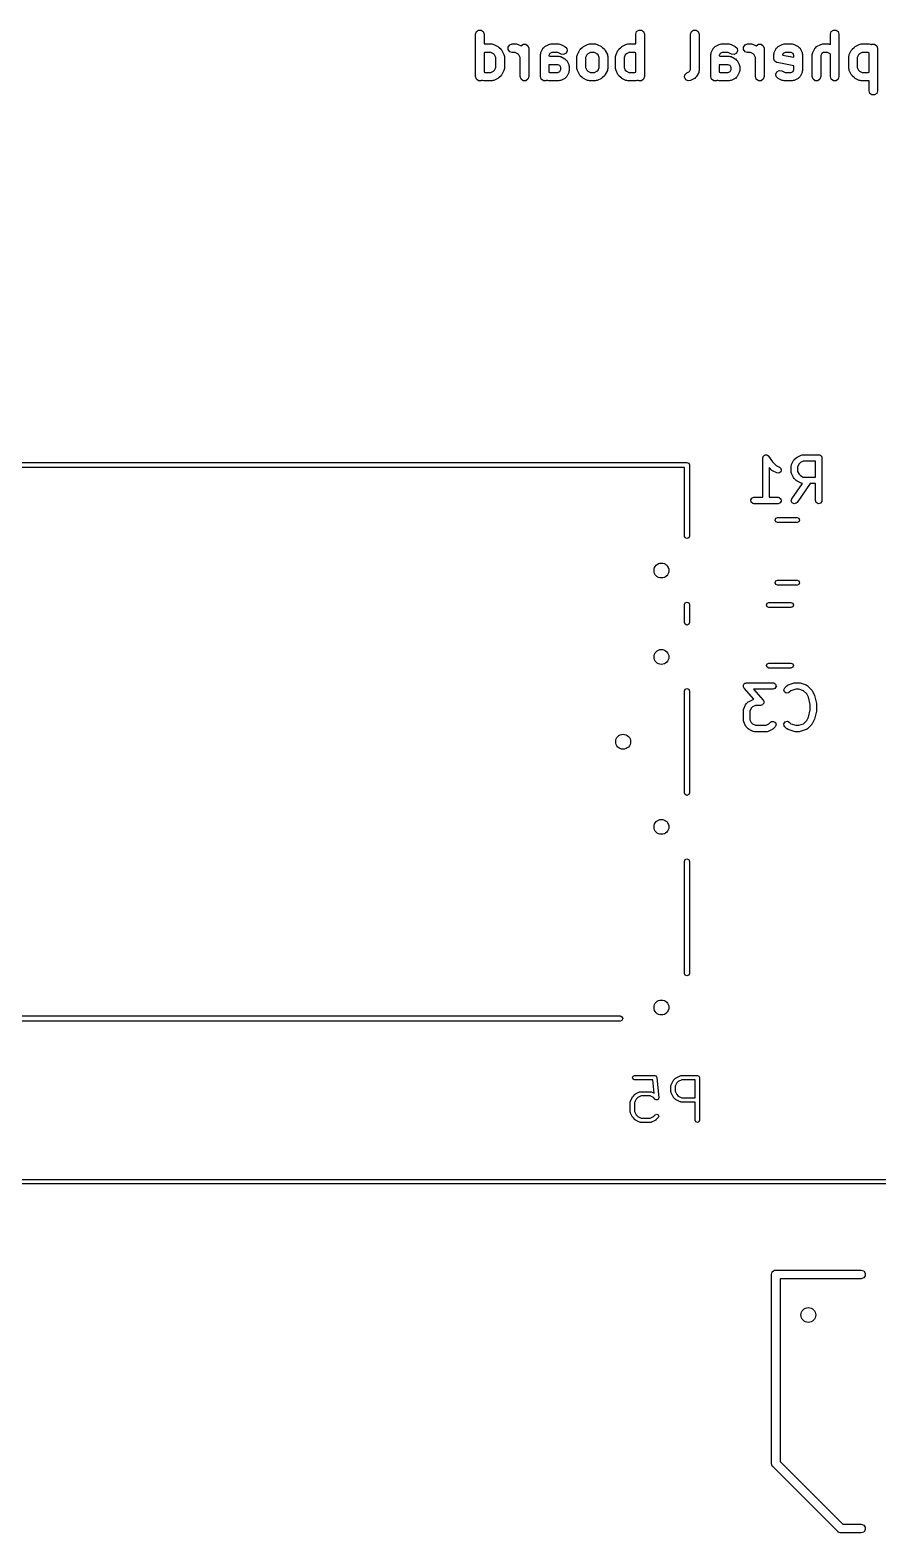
# Model space of a CAD drawing. Extents: x 0.05 to 3.95, y 0.04 to 3.84.
# Drawn here: x 1.992 to 2.776, y 2.318 to 3.708 of the extents above; entities that cross this region are included whole.
import ezdxf

# ---------------------------------------------------------------- set-up
doc = ezdxf.new("R2010")
doc.units = 0
doc.header["$MEASUREMENT"] = 0
doc.layers.add('BLACK', color=7, linetype='CONTINUOUS')

msp = doc.modelspace()

# ---------------------------------------------------------------- linework, layer by layer
at = {"layer": 'BLACK', "linetype": 'CONTINUOUS'}
for p, q in [((2.4036, 3.7042), (2.4043, 3.7066)), ((2.4036, 3.6649), (2.4036, 3.7042)), ((2.4043, 3.7066), (2.4063, 3.708)), ((2.4063, 3.708), (2.4087, 3.708)), ((2.4087, 3.708), (2.4107, 3.7066)), ((2.4107, 3.7066), (2.4114, 3.7042)), ((2.4114, 3.7042), (2.4114, 3.6951)), ((2.5517, 3.7042), (2.5524, 3.7066)), ((2.5517, 3.6951), (2.5517, 3.7042)), ((2.5524, 3.7066), (2.5544, 3.708)), ((2.5544, 3.708), (2.5568, 3.708)), ((2.5568, 3.708), (2.5588, 3.7066)), ((2.5588, 3.7066), (2.5596, 3.7042)), ((2.5596, 3.7042), (2.5596, 3.6649)), ((2.6023, 3.7042), (2.6031, 3.7066)), ((2.6023, 3.6714), (2.6023, 3.7042)), ((2.6031, 3.7066), (2.605, 3.708)), ((2.605, 3.708), (2.6075, 3.708)), ((2.6075, 3.708), (2.6094, 3.7066)), ((2.6094, 3.7066), (2.6102, 3.7042)), ((2.6102, 3.7042), (2.6102, 3.6705)), ((2.7317, 3.7042), (2.7324, 3.7066)), ((2.7317, 3.6947), (2.7317, 3.7042)), ((2.7324, 3.7066), (2.7344, 3.708)), ((2.7344, 3.708), (2.7368, 3.708)), ((2.7368, 3.708), (2.7388, 3.7066)), ((2.7388, 3.7066), (2.7395, 3.7042)), ((2.7395, 3.7042), (2.7395, 3.6649)), ((2.4114, 3.6951), (2.4188, 3.6951)), ((2.4122, 3.6872), (2.4114, 3.6868)), ((2.4114, 3.6868), (2.4114, 3.6692)), ((2.4178, 3.6872), (2.4122, 3.6872)), ((2.4202, 3.686), (2.4178, 3.6872)), ((2.4188, 3.6951), (2.4196, 3.6948)), ((2.4196, 3.6948), (2.4205, 3.6946)), ((2.4211, 3.685), (2.4202, 3.686)), ((2.4205, 3.6946), (2.4243, 3.6928)), ((2.4223, 3.6827), (2.4211, 3.685)), ((2.4223, 3.6733), (2.4223, 3.6827)), ((2.4243, 3.6928), (2.4247, 3.6923)), ((2.4247, 3.6923), (2.4253, 3.692)), ((2.4253, 3.692), (2.4272, 3.6902)), ((2.4272, 3.6902), (2.4275, 3.6896)), ((2.4275, 3.6896), (2.4279, 3.6891)), ((2.4279, 3.6891), (2.4298, 3.6854)), ((2.4298, 3.6854), (2.4299, 3.6845)), ((2.4299, 3.6845), (2.4302, 3.6836)), ((2.4302, 3.6836), (2.4302, 3.6724)), ((2.4338, 3.6923), (2.4352, 3.6943)), ((2.4338, 3.6899), (2.4338, 3.6923)), ((2.4352, 3.6879), (2.4338, 3.6899)), ((2.4352, 3.6943), (2.4375, 3.6951)), ((2.4375, 3.6872), (2.4352, 3.6879)), ((2.4375, 3.6951), (2.4413, 3.6951)), ((2.4403, 3.6872), (2.4375, 3.6872)), ((2.4427, 3.686), (2.4403, 3.6872)), ((2.4413, 3.6951), (2.4421, 3.6948)), ((2.4421, 3.6948), (2.443, 3.6946)), ((2.4436, 3.685), (2.4427, 3.686)), ((2.443, 3.6946), (2.4456, 3.6934)), ((2.4448, 3.6827), (2.4436, 3.685)), ((2.4448, 3.6649), (2.4448, 3.6827)), ((2.4456, 3.6934), (2.4476, 3.6949)), ((2.4456, 3.6934), (2.4456, 3.6934)), ((2.4476, 3.6949), (2.45, 3.6949)), ((2.45, 3.6949), (2.452, 3.6934)), ((2.452, 3.6934), (2.4527, 3.6911)), ((2.4527, 3.6911), (2.4527, 3.6649)), ((2.4636, 3.6855), (2.4638, 3.6864)), ((2.4636, 3.6649), (2.4636, 3.6855)), ((2.4638, 3.6864), (2.464, 3.6873)), ((2.464, 3.6873), (2.4659, 3.691)), ((2.4659, 3.6911), (2.4667, 3.6919)), ((2.4659, 3.691), (2.4659, 3.6911)), ((2.4659, 3.691), (2.4659, 3.691)), ((2.4667, 3.6919), (2.4676, 3.6927)), ((2.4676, 3.6928), (2.4714, 3.6946)), ((2.4676, 3.6927), (2.4676, 3.6928)), ((2.4676, 3.6927), (2.4676, 3.6927)), ((2.4714, 3.6946), (2.4723, 3.6948)), ((2.4723, 3.6863), (2.4714, 3.6846)), ((2.4714, 3.6846), (2.4714, 3.6842)), ((2.4714, 3.6842), (2.4722, 3.6838)), ((2.4722, 3.6838), (2.4806, 3.6838)), ((2.4723, 3.6948), (2.4731, 3.6951)), ((2.4741, 3.6872), (2.4723, 3.6863)), ((2.4731, 3.6951), (2.4806, 3.6951)), ((2.4797, 3.6872), (2.4741, 3.6872)), ((2.4826, 3.6857), (2.4797, 3.6872)), ((2.4806, 3.6951), (2.4815, 3.6948)), ((2.4806, 3.6838), (2.4815, 3.6835)), ((2.4815, 3.6948), (2.4824, 3.6946)), ((2.4815, 3.6835), (2.4824, 3.6834)), ((2.4824, 3.6946), (2.4861, 3.6928)), ((2.4824, 3.6834), (2.4861, 3.6815)), ((2.485, 3.6854), (2.4826, 3.6857)), ((2.4872, 3.6865), (2.485, 3.6854)), ((2.4861, 3.6928), (2.4879, 3.6911)), ((2.4883, 3.6887), (2.4872, 3.6865)), ((2.4879, 3.6911), (2.4883, 3.6887)), ((2.4973, 3.6836), (2.4976, 3.6845)), ((2.4973, 3.6724), (2.4973, 3.6836)), ((2.4976, 3.6845), (2.4977, 3.6854)), ((2.4977, 3.6854), (2.4996, 3.6891)), ((2.4996, 3.6891), (2.5001, 3.6896)), ((2.5001, 3.6896), (2.5004, 3.6902)), ((2.5004, 3.6902), (2.5022, 3.692)), ((2.5022, 3.692), (2.5028, 3.6923)), ((2.5028, 3.6923), (2.5032, 3.6928)), ((2.5032, 3.6928), (2.507, 3.6946)), ((2.5064, 3.685), (2.5052, 3.6827)), ((2.5052, 3.6827), (2.5052, 3.6733)), ((2.5073, 3.686), (2.5064, 3.685)), ((2.507, 3.6946), (2.5079, 3.6948)), ((2.5097, 3.6872), (2.5073, 3.686)), ((2.5079, 3.6948), (2.5088, 3.6951)), ((2.5088, 3.6951), (2.5144, 3.6951)), ((2.5135, 3.6872), (2.5097, 3.6872)), ((2.5158, 3.686), (2.5135, 3.6872)), ((2.5144, 3.6951), (2.5152, 3.6948)), ((2.5152, 3.6948), (2.5161, 3.6946)), ((2.5168, 3.685), (2.5158, 3.686)), ((2.5161, 3.6946), (2.5199, 3.6928)), ((2.5179, 3.6827), (2.5168, 3.685)), ((2.5179, 3.6733), (2.5179, 3.6827)), ((2.5199, 3.6928), (2.5203, 3.6923)), ((2.5203, 3.6923), (2.5209, 3.692)), ((2.5209, 3.692), (2.5228, 3.6902)), ((2.5228, 3.6902), (2.5231, 3.6896)), ((2.5231, 3.6896), (2.5235, 3.6891)), ((2.5235, 3.6891), (2.5254, 3.6854)), ((2.5254, 3.6854), (2.5255, 3.6845)), ((2.5255, 3.6845), (2.5258, 3.6836)), ((2.5258, 3.6836), (2.5258, 3.6724)), ((2.5329, 3.6836), (2.5332, 3.6845)), ((2.5329, 3.6724), (2.5329, 3.6836)), ((2.5332, 3.6845), (2.5334, 3.6854)), ((2.5334, 3.6854), (2.5352, 3.6891)), ((2.5352, 3.6891), (2.5357, 3.6896)), ((2.5357, 3.6896), (2.536, 3.6902)), ((2.536, 3.6902), (2.5378, 3.692)), ((2.5378, 3.692), (2.5384, 3.6923)), ((2.5384, 3.6923), (2.5389, 3.6928)), ((2.5389, 3.6928), (2.5426, 3.6946)), ((2.542, 3.685), (2.5408, 3.6827)), ((2.5408, 3.6827), (2.5408, 3.6733)), ((2.543, 3.686), (2.542, 3.685)), ((2.5426, 3.6946), (2.5435, 3.6948)), ((2.5453, 3.6872), (2.543, 3.686)), ((2.5435, 3.6948), (2.5444, 3.6951)), ((2.5444, 3.6951), (2.5517, 3.6951)), ((2.5509, 3.6872), (2.5453, 3.6872)), ((2.5517, 3.6868), (2.5509, 3.6872)), ((2.5517, 3.6692), (2.5517, 3.6868)), ((2.621, 3.6855), (2.6213, 3.6864)), ((2.621, 3.6649), (2.621, 3.6855)), ((2.6213, 3.6864), (2.6215, 3.6873)), ((2.6215, 3.6873), (2.6233, 3.691)), ((2.6233, 3.691), (2.6234, 3.691)), ((2.6234, 3.6911), (2.6242, 3.6919)), ((2.6234, 3.691), (2.6234, 3.6911)), ((2.6242, 3.6919), (2.625, 3.6927)), ((2.625, 3.6927), (2.6251, 3.6927)), ((2.6251, 3.6928), (2.6288, 3.6946)), ((2.6251, 3.6927), (2.6251, 3.6928)), ((2.6288, 3.6946), (2.6298, 3.6948)), ((2.6298, 3.6863), (2.6289, 3.6846)), ((2.6289, 3.6846), (2.6289, 3.6842)), ((2.6289, 3.6842), (2.6297, 3.6838)), ((2.6297, 3.6838), (2.6381, 3.6838)), ((2.6298, 3.6948), (2.6306, 3.6951)), ((2.6315, 3.6872), (2.6298, 3.6863)), ((2.6306, 3.6951), (2.6381, 3.6951)), ((2.6372, 3.6872), (2.6315, 3.6872)), ((2.6401, 3.6857), (2.6372, 3.6872)), ((2.6381, 3.6951), (2.639, 3.6948)), ((2.6381, 3.6838), (2.639, 3.6835)), ((2.639, 3.6948), (2.6399, 3.6946)), ((2.639, 3.6835), (2.6399, 3.6834)), ((2.6399, 3.6946), (2.6436, 3.6928)), ((2.6399, 3.6834), (2.6436, 3.6815)), ((2.6425, 3.6854), (2.6401, 3.6857)), ((2.6447, 3.6865), (2.6425, 3.6854)), ((2.6436, 3.6928), (2.6454, 3.6911)), ((2.6458, 3.6887), (2.6447, 3.6865)), ((2.6454, 3.6911), (2.6458, 3.6887)), ((2.6512, 3.6923), (2.6527, 3.6943)), ((2.6512, 3.6899), (2.6512, 3.6923)), ((2.6527, 3.6879), (2.6512, 3.6899)), ((2.6527, 3.6943), (2.655, 3.6951)), ((2.655, 3.6872), (2.6527, 3.6879)), ((2.655, 3.6951), (2.6587, 3.6951)), ((2.6578, 3.6872), (2.655, 3.6872)), ((2.6601, 3.686), (2.6578, 3.6872)), ((2.6587, 3.6951), (2.6596, 3.6948)), ((2.6596, 3.6948), (2.6605, 3.6946)), ((2.6611, 3.685), (2.6601, 3.686)), ((2.6605, 3.6946), (2.663, 3.6934)), ((2.6623, 3.6827), (2.6611, 3.685)), ((2.6623, 3.6649), (2.6623, 3.6827)), ((2.663, 3.6934), (2.6631, 3.6934)), ((2.6631, 3.6934), (2.665, 3.6949)), ((2.665, 3.6949), (2.6675, 3.6949)), ((2.6675, 3.6949), (2.6694, 3.6934)), ((2.6694, 3.6934), (2.6702, 3.6911)), ((2.6702, 3.6911), (2.6702, 3.6649)), ((2.6792, 3.6855), (2.6795, 3.6864)), ((2.6792, 3.6818), (2.6792, 3.6855)), ((2.6795, 3.6864), (2.6796, 3.6873)), ((2.6796, 3.6873), (2.6815, 3.691)), ((2.6815, 3.6911), (2.6823, 3.6919)), ((2.6815, 3.691), (2.6815, 3.6911)), ((2.6815, 3.691), (2.6815, 3.691)), ((2.6823, 3.6919), (2.6832, 3.6927)), ((2.6832, 3.6928), (2.687, 3.6946)), ((2.6832, 3.6927), (2.6832, 3.6928)), ((2.6832, 3.6927), (2.6832, 3.6927)), ((2.687, 3.6946), (2.6879, 3.6948)), ((2.6879, 3.6863), (2.6872, 3.6849)), ((2.6872, 3.6849), (2.6979, 3.6828)), ((2.6879, 3.6948), (2.6887, 3.6951)), ((2.6897, 3.6872), (2.6879, 3.6863)), ((2.6887, 3.6951), (2.6962, 3.6951)), ((2.6953, 3.6872), (2.6897, 3.6872)), ((2.697, 3.6863), (2.6953, 3.6872)), ((2.6962, 3.6951), (2.6971, 3.6948)), ((2.6979, 3.6846), (2.697, 3.6863)), ((2.6971, 3.6948), (2.698, 3.6946)), ((2.6979, 3.6828), (2.6979, 3.6846)), ((2.698, 3.6946), (2.7017, 3.6928)), ((2.7017, 3.6928), (2.7018, 3.6927)), ((2.7018, 3.6927), (2.7018, 3.6927)), ((2.7018, 3.6927), (2.7026, 3.6919)), ((2.7026, 3.6919), (2.7035, 3.6911)), ((2.7035, 3.6911), (2.7035, 3.691)), ((2.7035, 3.691), (2.7035, 3.691)), ((2.7035, 3.691), (2.7054, 3.6873)), ((2.7054, 3.6873), (2.7055, 3.6864)), ((2.7055, 3.6864), (2.7058, 3.6855)), ((2.7058, 3.6855), (2.7058, 3.6705)), ((2.7148, 3.6855), (2.7151, 3.6864)), ((2.7148, 3.6649), (2.7148, 3.6855)), ((2.7151, 3.6864), (2.7152, 3.6873)), ((2.7152, 3.6873), (2.7171, 3.691)), ((2.7171, 3.6911), (2.718, 3.6919)), ((2.7171, 3.691), (2.7171, 3.6911)), ((2.7171, 3.691), (2.7171, 3.691)), ((2.718, 3.6919), (2.7188, 3.6927)), ((2.7188, 3.6928), (2.7226, 3.6946)), ((2.7188, 3.6927), (2.7188, 3.6928)), ((2.7188, 3.6927), (2.7188, 3.6927)), ((2.7226, 3.6946), (2.7235, 3.6948)), ((2.7235, 3.6863), (2.7227, 3.6846)), ((2.7227, 3.6846), (2.7227, 3.6649)), ((2.7235, 3.6948), (2.7243, 3.6951)), ((2.7253, 3.6872), (2.7235, 3.6863)), ((2.7243, 3.6951), (2.73, 3.6951)), ((2.729, 3.6872), (2.7253, 3.6872)), ((2.7314, 3.686), (2.729, 3.6872)), ((2.73, 3.6951), (2.7308, 3.6948)), ((2.7308, 3.6948), (2.7317, 3.6947)), ((2.7317, 3.6857), (2.7314, 3.686)), ((2.7317, 3.6649), (2.7317, 3.6857)), ((2.7485, 3.6836), (2.7488, 3.6845)), ((2.7485, 3.6724), (2.7485, 3.6836)), ((2.7488, 3.6845), (2.7489, 3.6854)), ((2.7489, 3.6854), (2.7508, 3.6891)), ((2.7508, 3.6891), (2.7513, 3.6896)), ((2.7513, 3.6896), (2.7516, 3.6902)), ((2.7516, 3.6902), (2.7534, 3.692)), ((2.7534, 3.692), (2.754, 3.6923)), ((2.754, 3.6923), (2.7545, 3.6928)), ((2.7545, 3.6928), (2.7582, 3.6946)), ((2.7576, 3.685), (2.7564, 3.6827)), ((2.7564, 3.6827), (2.7564, 3.6733)), ((2.7586, 3.686), (2.7576, 3.685)), ((2.7582, 3.6946), (2.7591, 3.6948)), ((2.7609, 3.6872), (2.7586, 3.686)), ((2.7591, 3.6948), (2.76, 3.6951)), ((2.76, 3.6951), (2.7675, 3.6951)), ((2.7665, 3.6872), (2.7609, 3.6872)), ((2.7673, 3.6868), (2.7665, 3.6872)), ((2.7673, 3.6692), (2.7673, 3.6868)), ((2.7675, 3.6951), (2.7683, 3.6948)), ((2.7683, 3.6948), (2.7692, 3.6946)), ((2.7692, 3.6946), (2.7695, 3.6945)), ((2.7695, 3.6945), (2.77, 3.6949)), ((2.77, 3.6949), (2.7724, 3.6949)), ((2.7724, 3.6949), (2.7744, 3.6934)), ((2.7744, 3.6934), (2.7752, 3.6911)), ((2.7752, 3.6911), (2.7752, 3.6517)), ((2.4114, 3.6692), (2.4122, 3.6688)), ((2.4122, 3.6688), (2.4178, 3.6688)), ((2.4178, 3.6688), (2.4202, 3.67)), ((2.4202, 3.67), (2.4211, 3.6709)), ((2.4211, 3.6709), (2.4223, 3.6733)), ((2.4298, 3.6706), (2.4279, 3.6669)), ((2.4299, 3.6715), (2.4298, 3.6706)), ((2.4302, 3.6724), (2.4299, 3.6715)), ((2.4797, 3.6759), (2.4714, 3.6759)), ((2.4714, 3.6759), (2.4714, 3.6692)), ((2.4714, 3.6692), (2.4722, 3.6688)), ((2.4722, 3.6688), (2.4797, 3.6688)), ((2.4815, 3.6751), (2.4797, 3.6759)), ((2.4797, 3.6688), (2.4815, 3.6697)), ((2.4823, 3.6733), (2.4815, 3.6751)), ((2.4815, 3.6697), (2.4823, 3.6714)), ((2.4823, 3.6714), (2.4823, 3.6733)), ((2.4861, 3.6815), (2.4862, 3.6815)), ((2.4862, 3.6815), (2.4862, 3.6815)), ((2.4862, 3.6815), (2.487, 3.6806)), ((2.487, 3.6806), (2.4879, 3.6798)), ((2.4879, 3.6798), (2.4879, 3.6798)), ((2.4879, 3.6798), (2.4879, 3.6798)), ((2.4879, 3.6798), (2.4898, 3.676)), ((2.4898, 3.6687), (2.4879, 3.665)), ((2.4898, 3.676), (2.4899, 3.6751)), ((2.4899, 3.6696), (2.4898, 3.6687)), ((2.4899, 3.6751), (2.4902, 3.6742)), ((2.4902, 3.6705), (2.4899, 3.6696)), ((2.4902, 3.6742), (2.4902, 3.6705)), ((2.4976, 3.6715), (2.4973, 3.6724)), ((2.4977, 3.6706), (2.4976, 3.6715)), ((2.4996, 3.6669), (2.4977, 3.6706)), ((2.5052, 3.6733), (2.5064, 3.6709)), ((2.5064, 3.6709), (2.5073, 3.67)), ((2.5073, 3.67), (2.5097, 3.6688)), ((2.5097, 3.6688), (2.5135, 3.6688)), ((2.5135, 3.6688), (2.5158, 3.67)), ((2.5158, 3.67), (2.5168, 3.6709)), ((2.5168, 3.6709), (2.5179, 3.6733)), ((2.5254, 3.6706), (2.5235, 3.6669)), ((2.5255, 3.6715), (2.5254, 3.6706)), ((2.5258, 3.6724), (2.5255, 3.6715)), ((2.5332, 3.6715), (2.5329, 3.6724)), ((2.5334, 3.6706), (2.5332, 3.6715)), ((2.5352, 3.6669), (2.5334, 3.6706)), ((2.5408, 3.6733), (2.542, 3.6709)), ((2.542, 3.6709), (2.543, 3.67)), ((2.543, 3.67), (2.5453, 3.6688)), ((2.5453, 3.6688), (2.5509, 3.6688)), ((2.5509, 3.6688), (2.5517, 3.6692)), ((2.5971, 3.6667), (2.5989, 3.6684)), ((2.5989, 3.6684), (2.6014, 3.6697)), ((2.6014, 3.6697), (2.6023, 3.6714)), ((2.6098, 3.6687), (2.6079, 3.665)), ((2.6099, 3.6696), (2.6098, 3.6687)), ((2.6102, 3.6705), (2.6099, 3.6696)), ((2.6372, 3.6759), (2.6289, 3.6759)), ((2.6289, 3.6759), (2.6289, 3.6692)), ((2.6289, 3.6692), (2.6297, 3.6688)), ((2.6297, 3.6688), (2.6372, 3.6688)), ((2.6389, 3.6751), (2.6372, 3.6759)), ((2.6372, 3.6688), (2.6389, 3.6697)), ((2.6398, 3.6733), (2.6389, 3.6751)), ((2.6389, 3.6697), (2.6398, 3.6714)), ((2.6398, 3.6714), (2.6398, 3.6733)), ((2.6436, 3.6815), (2.6437, 3.6815)), ((2.6437, 3.6815), (2.6437, 3.6815)), ((2.6437, 3.6815), (2.6445, 3.6806)), ((2.6445, 3.6806), (2.6454, 3.6798)), ((2.6454, 3.6798), (2.6454, 3.6798)), ((2.6454, 3.6798), (2.6454, 3.6798)), ((2.6454, 3.6798), (2.6473, 3.676)), ((2.6473, 3.6687), (2.6454, 3.665)), ((2.6473, 3.676), (2.6474, 3.6751)), ((2.6474, 3.6696), (2.6473, 3.6687)), ((2.6474, 3.6751), (2.6477, 3.6742)), ((2.6477, 3.6705), (2.6474, 3.6696)), ((2.6477, 3.6742), (2.6477, 3.6705)), ((2.6792, 3.6815), (2.6792, 3.6818)), ((2.6792, 3.6813), (2.6792, 3.6815)), ((2.6796, 3.6804), (2.6792, 3.6813)), ((2.6799, 3.6794), (2.6796, 3.6804)), ((2.6801, 3.6793), (2.6799, 3.6794)), ((2.6802, 3.6791), (2.6801, 3.6793)), ((2.6811, 3.6786), (2.6802, 3.6791)), ((2.6819, 3.678), (2.6811, 3.6786)), ((2.6811, 3.6673), (2.6822, 3.6695)), ((2.6821, 3.678), (2.6819, 3.678)), ((2.6823, 3.6779), (2.6821, 3.678)), ((2.6822, 3.6695), (2.6843, 3.6706)), ((2.6979, 3.6748), (2.6823, 3.6779)), ((2.6843, 3.6706), (2.6867, 3.6703)), ((2.6867, 3.6703), (2.6897, 3.6688)), ((2.6897, 3.6688), (2.6953, 3.6688)), ((2.6953, 3.6688), (2.697, 3.6697)), ((2.697, 3.6697), (2.6979, 3.6714)), ((2.6979, 3.6714), (2.6979, 3.6748)), ((2.7054, 3.6687), (2.7035, 3.665)), ((2.7055, 3.6696), (2.7054, 3.6687)), ((2.7058, 3.6705), (2.7055, 3.6696)), ((2.7488, 3.6715), (2.7485, 3.6724)), ((2.7489, 3.6706), (2.7488, 3.6715)), ((2.7508, 3.6669), (2.7489, 3.6706)), ((2.7564, 3.6733), (2.7576, 3.6709)), ((2.7576, 3.6709), (2.7586, 3.67)), ((2.7586, 3.67), (2.7609, 3.6688)), ((2.7609, 3.6688), (2.7665, 3.6688)), ((2.7665, 3.6688), (2.7673, 3.6692)), ((2.4043, 3.6626), (2.4036, 3.6649)), ((2.4063, 3.6611), (2.4043, 3.6626)), ((2.4087, 3.6611), (2.4063, 3.6611)), ((2.4092, 3.6615), (2.4087, 3.6611)), ((2.4095, 3.6614), (2.4092, 3.6615)), ((2.4104, 3.6612), (2.4095, 3.6614)), ((2.4113, 3.6609), (2.4104, 3.6612)), ((2.4188, 3.6609), (2.4113, 3.6609)), ((2.4196, 3.6612), (2.4188, 3.6609)), ((2.4205, 3.6614), (2.4196, 3.6612)), ((2.4243, 3.6632), (2.4205, 3.6614)), ((2.4247, 3.6637), (2.4243, 3.6632)), ((2.4253, 3.664), (2.4247, 3.6637)), ((2.4272, 3.6658), (2.4253, 3.664)), ((2.4275, 3.6664), (2.4272, 3.6658)), ((2.4279, 3.6669), (2.4275, 3.6664)), ((2.4456, 3.6626), (2.4448, 3.6649)), ((2.4476, 3.6611), (2.4456, 3.6626)), ((2.45, 3.6611), (2.4476, 3.6611)), ((2.452, 3.6626), (2.45, 3.6611)), ((2.4527, 3.6649), (2.452, 3.6626)), ((2.4643, 3.6626), (2.4636, 3.6649)), ((2.4663, 3.6611), (2.4643, 3.6626)), ((2.4687, 3.6611), (2.4663, 3.6611)), ((2.4692, 3.6615), (2.4687, 3.6611)), ((2.4695, 3.6614), (2.4692, 3.6615)), ((2.4704, 3.6612), (2.4695, 3.6614)), ((2.4713, 3.6609), (2.4704, 3.6612)), ((2.4806, 3.6609), (2.4713, 3.6609)), ((2.4815, 3.6612), (2.4806, 3.6609)), ((2.4824, 3.6614), (2.4815, 3.6612)), ((2.4861, 3.6632), (2.4824, 3.6614)), ((2.4862, 3.6633), (2.4861, 3.6632)), ((2.487, 3.6641), (2.4862, 3.6633)), ((2.4862, 3.6633), (2.4862, 3.6633)), ((2.4879, 3.6649), (2.487, 3.6641)), ((2.4879, 3.665), (2.4879, 3.665)), ((2.4879, 3.665), (2.4879, 3.6649)), ((2.5001, 3.6664), (2.4996, 3.6669)), ((2.5004, 3.6658), (2.5001, 3.6664)), ((2.5022, 3.664), (2.5004, 3.6658)), ((2.5028, 3.6637), (2.5022, 3.664)), ((2.5032, 3.6632), (2.5028, 3.6637)), ((2.507, 3.6614), (2.5032, 3.6632)), ((2.5079, 3.6612), (2.507, 3.6614)), ((2.5088, 3.6609), (2.5079, 3.6612)), ((2.5144, 3.6609), (2.5088, 3.6609)), ((2.5152, 3.6612), (2.5144, 3.6609)), ((2.5161, 3.6614), (2.5152, 3.6612)), ((2.5199, 3.6632), (2.5161, 3.6614)), ((2.5203, 3.6637), (2.5199, 3.6632)), ((2.5209, 3.664), (2.5203, 3.6637)), ((2.5228, 3.6658), (2.5209, 3.664)), ((2.5231, 3.6664), (2.5228, 3.6658)), ((2.5235, 3.6669), (2.5231, 3.6664)), ((2.5357, 3.6664), (2.5352, 3.6669)), ((2.536, 3.6658), (2.5357, 3.6664)), ((2.5378, 3.664), (2.536, 3.6658)), ((2.5384, 3.6637), (2.5378, 3.664)), ((2.5389, 3.6632), (2.5384, 3.6637)), ((2.5426, 3.6614), (2.5389, 3.6632)), ((2.5435, 3.6612), (2.5426, 3.6614)), ((2.5444, 3.6609), (2.5435, 3.6612)), ((2.5519, 3.6609), (2.5444, 3.6609)), ((2.5527, 3.6612), (2.5519, 3.6609)), ((2.5536, 3.6614), (2.5527, 3.6612)), ((2.5539, 3.6615), (2.5536, 3.6614)), ((2.5544, 3.6611), (2.5539, 3.6615)), ((2.5568, 3.6611), (2.5544, 3.6611)), ((2.5588, 3.6626), (2.5568, 3.6611)), ((2.5596, 3.6649), (2.5588, 3.6626)), ((2.5967, 3.6643), (2.5971, 3.6667)), ((2.5978, 3.6621), (2.5967, 3.6643)), ((2.6, 3.661), (2.5978, 3.6621)), ((2.6024, 3.6614), (2.6, 3.661)), ((2.6061, 3.6632), (2.6024, 3.6614)), ((2.6062, 3.6633), (2.6061, 3.6633)), ((2.6061, 3.6633), (2.6061, 3.6632)), ((2.607, 3.6641), (2.6062, 3.6633)), ((2.6079, 3.6649), (2.607, 3.6641)), ((2.6079, 3.665), (2.6079, 3.665)), ((2.6079, 3.665), (2.6079, 3.6649)), ((2.6218, 3.6626), (2.621, 3.6649)), ((2.6238, 3.6611), (2.6218, 3.6626)), ((2.6262, 3.6611), (2.6238, 3.6611)), ((2.6267, 3.6615), (2.6262, 3.6611)), ((2.627, 3.6614), (2.6267, 3.6615)), ((2.6279, 3.6612), (2.627, 3.6614)), ((2.6287, 3.6609), (2.6279, 3.6612)), ((2.6381, 3.6609), (2.6287, 3.6609)), ((2.639, 3.6612), (2.6381, 3.6609)), ((2.6399, 3.6614), (2.639, 3.6612)), ((2.6436, 3.6632), (2.6399, 3.6614)), ((2.6437, 3.6633), (2.6436, 3.6632)), ((2.6445, 3.6641), (2.6437, 3.6633)), ((2.6437, 3.6633), (2.6437, 3.6633)), ((2.6454, 3.6649), (2.6445, 3.6641)), ((2.6454, 3.665), (2.6454, 3.665)), ((2.6454, 3.665), (2.6454, 3.6649)), ((2.6631, 3.6626), (2.6623, 3.6649)), ((2.665, 3.6611), (2.6631, 3.6626)), ((2.6675, 3.6611), (2.665, 3.6611)), ((2.6694, 3.6626), (2.6675, 3.6611)), ((2.6702, 3.6649), (2.6694, 3.6626)), ((2.6815, 3.6649), (2.6811, 3.6673)), ((2.6832, 3.6632), (2.6815, 3.6649)), ((2.687, 3.6614), (2.6832, 3.6632)), ((2.6879, 3.6612), (2.687, 3.6614)), ((2.6887, 3.6609), (2.6879, 3.6612)), ((2.6962, 3.6609), (2.6887, 3.6609)), ((2.6971, 3.6612), (2.6962, 3.6609)), ((2.698, 3.6614), (2.6971, 3.6612)), ((2.7017, 3.6632), (2.698, 3.6614)), ((2.7018, 3.6633), (2.7017, 3.6632)), ((2.7026, 3.6641), (2.7018, 3.6633)), ((2.7018, 3.6633), (2.7018, 3.6633)), ((2.7035, 3.6649), (2.7026, 3.6641)), ((2.7035, 3.665), (2.7035, 3.665)), ((2.7035, 3.665), (2.7035, 3.6649)), ((2.7155, 3.6626), (2.7148, 3.6649)), ((2.7175, 3.6611), (2.7155, 3.6626)), ((2.7199, 3.6611), (2.7175, 3.6611)), ((2.7219, 3.6626), (2.7199, 3.6611)), ((2.7227, 3.6649), (2.7219, 3.6626)), ((2.7324, 3.6626), (2.7317, 3.6649)), ((2.7344, 3.6611), (2.7324, 3.6626)), ((2.7368, 3.6611), (2.7344, 3.6611)), ((2.7388, 3.6626), (2.7368, 3.6611)), ((2.7395, 3.6649), (2.7388, 3.6626)), ((2.7513, 3.6664), (2.7508, 3.6669)), ((2.7516, 3.6658), (2.7513, 3.6664)), ((2.7534, 3.664), (2.7516, 3.6658)), ((2.754, 3.6637), (2.7534, 3.664)), ((2.7545, 3.6632), (2.754, 3.6637)), ((2.7582, 3.6614), (2.7545, 3.6632)), ((2.7591, 3.6612), (2.7582, 3.6614)), ((2.76, 3.6609), (2.7591, 3.6612)), ((2.7673, 3.6609), (2.76, 3.6609)), ((2.7673, 3.6517), (2.7673, 3.6609)), ((2.768, 3.6494), (2.7673, 3.6517)), ((2.77, 3.648), (2.768, 3.6494)), ((2.7724, 3.648), (2.77, 3.648)), ((2.7744, 3.6494), (2.7724, 3.648)), ((2.7752, 3.6517), (2.7744, 3.6494)), ((1.851, 3.3083), (2.599, 3.3083)), ((2.599, 3.3083), (2.6007, 3.3076)), ((2.6007, 3.3076), (2.6014, 3.3059)), ((2.6691, 3.3124), (2.6693, 3.3134)), ((2.6691, 3.276), (2.6691, 3.3124)), ((2.6693, 3.3134), (2.6694, 3.3136)), ((2.6694, 3.3137), (2.67, 3.3143)), ((2.6694, 3.3136), (2.6694, 3.3137)), ((2.67, 3.3143), (2.6706, 3.315)), ((2.6706, 3.315), (2.6707, 3.315)), ((2.6707, 3.315), (2.6709, 3.3151)), ((2.6709, 3.3151), (2.6717, 3.3152)), ((2.6717, 3.3152), (2.6726, 3.3153)), ((2.6726, 3.3153), (2.6727, 3.3152)), ((2.6727, 3.3152), (2.6729, 3.3152)), ((2.6729, 3.3152), (2.6736, 3.3147)), ((2.6736, 3.3147), (2.6743, 3.3143)), ((2.6743, 3.3143), (2.6744, 3.3142)), ((2.6744, 3.3142), (2.6745, 3.314)), ((2.6745, 3.314), (2.6781, 3.3087)), ((2.6781, 3.3087), (2.6813, 3.3055)), ((2.6957, 3.3062), (2.6975, 3.31)), ((2.6975, 3.31), (2.698, 3.3107)), ((2.698, 3.3107), (2.6981, 3.3108)), ((2.6981, 3.3108), (2.7, 3.3126)), ((2.7, 3.3126), (2.7007, 3.3131)), ((2.7007, 3.3132), (2.7045, 3.315)), ((2.7007, 3.3131), (2.7007, 3.3132)), ((2.7038, 3.3081), (2.7026, 3.3069)), ((2.7065, 3.3095), (2.7038, 3.3081)), ((2.7045, 3.315), (2.7055, 3.3153)), ((2.7055, 3.3153), (2.7056, 3.3153)), ((2.7056, 3.3153), (2.7058, 3.3154)), ((2.7058, 3.3154), (2.7208, 3.3154)), ((2.7178, 3.3095), (2.7065, 3.3095)), ((2.7178, 3.2947), (2.7178, 3.3095)), ((2.7208, 3.3154), (2.7212, 3.3153)), ((2.7212, 3.3153), (2.7213, 3.3153)), ((2.7213, 3.3153), (2.7214, 3.3152)), ((2.7214, 3.3152), (2.7218, 3.3152)), ((2.7218, 3.3152), (2.7224, 3.3147)), ((2.7224, 3.3147), (2.7231, 3.3143)), ((2.7231, 3.3143), (2.7231, 3.3141)), ((2.7231, 3.3141), (2.7233, 3.3139)), ((2.7233, 3.3139), (2.7235, 3.3131)), ((2.7235, 3.3131), (2.7237, 3.3124)), ((2.7237, 3.3124), (2.7237, 3.273)), ((2.5966, 3.3035), (1.8534, 3.3035)), ((2.5966, 3.2402), (2.5966, 3.3035)), ((2.6014, 3.3059), (2.6014, 3.2402)), ((2.6775, 3.3009), (2.675, 3.3034)), ((2.675, 3.3034), (2.675, 3.276)), ((2.6782, 3.3004), (2.6775, 3.3009)), ((2.6775, 3.3009), (2.6775, 3.3009)), ((2.682, 3.2985), (2.6782, 3.3004)), ((2.6813, 3.3055), (2.6846, 3.3038)), ((2.684, 3.2983), (2.682, 3.2985)), ((2.6857, 3.2994), (2.684, 3.2983)), ((2.6846, 3.3038), (2.6854, 3.3032)), ((2.6854, 3.3032), (2.6862, 3.3013)), ((2.6862, 3.3013), (2.6857, 3.2994)), ((2.6953, 3.3049), (2.6955, 3.3059)), ((2.6953, 3.2993), (2.6953, 3.3049)), ((2.6954, 3.2991), (2.6953, 3.2993)), ((2.6954, 3.299), (2.6954, 3.2991)), ((2.6957, 3.298), (2.6954, 3.299)), ((2.6955, 3.3059), (2.6956, 3.306)), ((2.6956, 3.306), (2.6957, 3.3062)), ((2.6975, 3.2942), (2.6957, 3.298)), ((2.6976, 3.2942), (2.6975, 3.2942)), ((2.6981, 3.2934), (2.6976, 3.2942)), ((2.7, 3.2916), (2.6981, 3.2934)), ((2.7026, 3.3069), (2.7012, 3.3042)), ((2.7012, 3.3042), (2.7012, 3.3)), ((2.7012, 3.3), (2.7026, 3.2973)), ((2.7026, 3.2973), (2.7038, 3.2961)), ((2.7038, 3.2961), (2.7065, 3.2947)), ((2.7065, 3.2947), (2.7178, 3.2947)), ((2.6959, 3.2747), (2.7058, 3.2888)), ((2.7, 3.2915), (2.7, 3.2916)), ((2.7007, 3.291), (2.7, 3.2915)), ((2.7045, 3.2891), (2.7007, 3.291)), ((2.713, 3.2888), (2.7007, 3.2713)), ((2.7046, 3.2891), (2.7045, 3.2891)), ((2.7048, 3.289), (2.7046, 3.2891)), ((2.7058, 3.2888), (2.7048, 3.289)), ((2.7178, 3.2888), (2.713, 3.2888)), ((2.7178, 3.273), (2.7178, 3.2888)), ((2.6579, 3.2736), (2.6589, 3.2753)), ((2.6582, 3.2716), (2.6579, 3.2736)), ((2.6598, 3.2703), (2.6582, 3.2716)), ((2.6589, 3.2753), (2.6608, 3.276)), ((2.6608, 3.2701), (2.6598, 3.2703)), ((2.6608, 3.276), (2.6691, 3.276)), ((2.6833, 3.2701), (2.6608, 3.2701)), ((2.675, 3.276), (2.6833, 3.276)), ((2.6833, 3.276), (2.6843, 3.2758)), ((2.6852, 3.2708), (2.6833, 3.2701)), ((2.6843, 3.2758), (2.6858, 3.2745)), ((2.6862, 3.2725), (2.6852, 3.2708)), ((2.6858, 3.2745), (2.6862, 3.2725)), ((2.6953, 3.2728), (2.6959, 3.2747)), ((2.6962, 3.271), (2.6953, 3.2728)), ((2.698, 3.2701), (2.6962, 3.271)), ((2.7, 3.2706), (2.698, 3.2701)), ((2.7007, 3.2713), (2.7, 3.2706)), ((2.7185, 3.2711), (2.7178, 3.273)), ((2.7203, 3.2701), (2.7185, 3.2711)), ((2.7223, 3.2705), (2.7203, 3.2701)), ((2.7236, 3.272), (2.7223, 3.2705)), ((2.7237, 3.273), (2.7236, 3.272)), ((2.6804, 3.2549), (2.6811, 3.2566)), ((2.6811, 3.2532), (2.6804, 3.2549)), ((2.6811, 3.2566), (2.6828, 3.2573)), ((2.6828, 3.2526), (2.6811, 3.2532)), ((2.6828, 3.2573), (2.7007, 3.2573)), ((2.7007, 3.2526), (2.6828, 3.2526)), ((2.7007, 3.2573), (2.7023, 3.2566)), ((2.7023, 3.2532), (2.7007, 3.2526)), ((2.7023, 3.2566), (2.703, 3.2549)), ((2.703, 3.2549), (2.7023, 3.2532)), ((2.5974, 3.2385), (2.5966, 3.2402)), ((2.599, 3.2378), (2.5974, 3.2385)), ((2.6007, 3.2385), (2.599, 3.2378)), ((2.6014, 3.2402), (2.6007, 3.2385)), ((2.6804, 3.197), (2.6811, 3.1987)), ((2.6811, 3.1954), (2.6804, 3.197)), ((2.6811, 3.1987), (2.6828, 3.1994)), ((2.6828, 3.1994), (2.7007, 3.1994)), ((2.7007, 3.1994), (2.7023, 3.1987)), ((2.7023, 3.1987), (2.703, 3.197)), ((2.703, 3.197), (2.7023, 3.1954)), ((2.6828, 3.1947), (2.6811, 3.1954)), ((2.7007, 3.1947), (2.6828, 3.1947)), ((2.7023, 3.1954), (2.7007, 3.1947)), ((2.5966, 3.1768), (2.5974, 3.1784)), ((2.5966, 3.1602), (2.5966, 3.1768)), ((2.5974, 3.1784), (2.599, 3.1791)), ((2.599, 3.1791), (2.6007, 3.1784)), ((2.6007, 3.1784), (2.6014, 3.1768)), ((2.6014, 3.1768), (2.6014, 3.1602)), ((2.6724, 3.1764), (2.6731, 3.178)), ((2.6731, 3.1747), (2.6724, 3.1764)), ((2.6731, 3.178), (2.6748, 3.1787)), ((2.6748, 3.174), (2.6731, 3.1747)), ((2.6748, 3.1787), (2.6951, 3.1787)), ((2.6951, 3.174), (2.6748, 3.174)), ((2.6951, 3.1787), (2.6968, 3.178)), ((2.6968, 3.1747), (2.6951, 3.174)), ((2.6968, 3.178), (2.6975, 3.1764)), ((2.6975, 3.1764), (2.6968, 3.1747)), ((2.5974, 3.1586), (2.5966, 3.1602)), ((2.599, 3.1579), (2.5974, 3.1586)), ((2.6007, 3.1586), (2.599, 3.1579)), ((2.6014, 3.1602), (2.6007, 3.1586)), ((2.6724, 3.1205), (2.6731, 3.1221)), ((2.6731, 3.1188), (2.6724, 3.1205)), ((2.6731, 3.1221), (2.6748, 3.1228)), ((2.6748, 3.1181), (2.6731, 3.1188)), ((2.6748, 3.1228), (2.6951, 3.1228)), ((2.6951, 3.1181), (2.6748, 3.1181)), ((2.6951, 3.1228), (2.6968, 3.1221)), ((2.6968, 3.1188), (2.6951, 3.1181)), ((2.6968, 3.1221), (2.6975, 3.1205)), ((2.6975, 3.1205), (2.6968, 3.1188)), ((2.5974, 3.0985), (2.599, 3.0992)), ((2.599, 3.0992), (2.6007, 3.0985)), ((2.6511, 3.1021), (2.6512, 3.1023)), ((2.6512, 3.1013), (2.6511, 3.1021)), ((2.6512, 3.1025), (2.6517, 3.1031)), ((2.6512, 3.1023), (2.6512, 3.1025)), ((2.6513, 3.1005), (2.6512, 3.1013)), ((2.6514, 3.1002), (2.6513, 3.1005)), ((2.6515, 3.1001), (2.6514, 3.1002)), ((2.6516, 3.1), (2.6515, 3.1001)), ((2.6518, 3.0996), (2.6516, 3.1)), ((2.6517, 3.1031), (2.6521, 3.1038)), ((2.6608, 3.0894), (2.6518, 3.0996)), ((2.6521, 3.1038), (2.6523, 3.1039)), ((2.6523, 3.1039), (2.6525, 3.1041)), ((2.6525, 3.1041), (2.6533, 3.1043)), ((2.6533, 3.1043), (2.654, 3.1045)), ((2.654, 3.1045), (2.6784, 3.1045)), ((2.6784, 3.0986), (2.6605, 3.0986)), ((2.6605, 3.0986), (2.6694, 3.0885)), ((2.6784, 3.1045), (2.6794, 3.1044)), ((2.6803, 3.0993), (2.6784, 3.0986)), ((2.6794, 3.1044), (2.6809, 3.1031)), ((2.6813, 3.1011), (2.6803, 3.0993)), ((2.6809, 3.1031), (2.6813, 3.1011)), ((2.6886, 3.0981), (2.6894, 3.0999)), ((2.6894, 3.0999), (2.6913, 3.1018)), ((2.6913, 3.1018), (2.6921, 3.1024)), ((2.6921, 3.1024), (2.6923, 3.1024)), ((2.6923, 3.1024), (2.6924, 3.1025)), ((2.6924, 3.1025), (2.6981, 3.1044)), ((2.6995, 3.0986), (2.695, 3.0971)), ((2.6981, 3.1044), (2.6989, 3.1045)), ((2.6989, 3.1045), (2.699, 3.1045)), ((2.699, 3.1045), (2.7027, 3.1045)), ((2.7023, 3.0986), (2.6995, 3.0986)), ((2.7068, 3.0971), (2.7023, 3.0986)), ((2.7027, 3.1045), (2.7036, 3.1044)), ((2.7036, 3.1044), (2.7037, 3.1044)), ((2.7037, 3.1044), (2.7093, 3.1025)), ((2.7093, 3.1025), (2.7102, 3.102)), ((2.7102, 3.102), (2.7103, 3.1019)), ((2.7103, 3.1019), (2.7105, 3.1018)), ((2.7105, 3.1018), (2.7142, 3.0981)), ((2.5966, 3.0968), (2.5974, 3.0985)), ((2.5966, 3.0028), (2.5966, 3.0968)), ((2.6007, 3.0985), (2.6014, 3.0968)), ((2.6014, 3.0968), (2.6014, 3.0028)), ((2.6532, 3.0842), (2.6538, 3.0849)), ((2.6538, 3.0849), (2.6557, 3.0868)), ((2.6538, 3.0849), (2.6538, 3.0849)), ((2.6557, 3.0868), (2.6564, 3.0873)), ((2.6564, 3.0873), (2.6602, 3.0892)), ((2.6564, 3.0873), (2.6564, 3.0873)), ((2.6602, 3.0892), (2.6608, 3.0894)), ((2.6694, 3.085), (2.669, 3.0843)), ((2.6694, 3.0885), (2.6696, 3.0882)), ((2.6699, 3.0856), (2.6694, 3.085)), ((2.6696, 3.0882), (2.6697, 3.0881)), ((2.6697, 3.0881), (2.6697, 3.0879)), ((2.6697, 3.0879), (2.6699, 3.0877)), ((2.6699, 3.0877), (2.6699, 3.0869)), ((2.6699, 3.0869), (2.67, 3.0861)), ((2.67, 3.0861), (2.6699, 3.0859)), ((2.6699, 3.0859), (2.6699, 3.0856)), ((2.6891, 3.0961), (2.6886, 3.0981)), ((2.6907, 3.095), (2.6891, 3.0961)), ((2.6928, 3.0952), (2.6907, 3.095)), ((2.6936, 3.0957), (2.6928, 3.0952)), ((2.695, 3.0971), (2.6936, 3.0957)), ((2.7097, 3.0942), (2.7068, 3.0971)), ((2.7112, 3.0912), (2.7097, 3.0942)), ((2.7129, 3.0844), (2.7112, 3.0912)), ((2.7142, 3.0981), (2.7147, 3.0973)), ((2.7147, 3.0973), (2.7148, 3.0973)), ((2.7148, 3.0973), (2.7166, 3.0935)), ((2.7166, 3.0935), (2.7168, 3.093)), ((2.7168, 3.093), (2.7169, 3.0929)), ((2.7169, 3.0929), (2.7187, 3.0854)), ((2.7187, 3.0854), (2.7188, 3.0848)), ((2.7188, 3.0848), (2.7188, 3.0847)), ((2.7188, 3.0847), (2.7188, 3.0791)), ((2.6511, 3.0791), (2.6512, 3.0801)), ((2.6511, 3.0697), (2.6511, 3.0791)), ((2.6512, 3.0801), (2.6513, 3.0802)), ((2.6513, 3.0802), (2.6514, 3.0804)), ((2.6514, 3.0804), (2.6532, 3.0842)), ((2.6583, 3.0811), (2.657, 3.0784)), ((2.657, 3.0784), (2.657, 3.0704)), ((2.6595, 3.0823), (2.6583, 3.0811)), ((2.6622, 3.0836), (2.6595, 3.0823)), ((2.6671, 3.0836), (2.6622, 3.0836)), ((2.6679, 3.0839), (2.6671, 3.0836)), ((2.6687, 3.0841), (2.6679, 3.0839)), ((2.6688, 3.0842), (2.6687, 3.0841)), ((2.669, 3.0843), (2.6688, 3.0842)), ((2.7097, 3.0696), (2.7112, 3.0726)), ((2.7112, 3.0726), (2.7129, 3.0795)), ((2.7129, 3.0795), (2.7129, 3.0844)), ((2.7169, 3.0709), (2.7167, 3.0704)), ((2.7187, 3.0784), (2.7169, 3.0709)), ((2.7188, 3.0791), (2.7187, 3.0785)), ((2.7187, 3.0785), (2.7187, 3.0784)), ((2.6511, 3.0696), (2.6511, 3.0697)), ((2.6511, 3.0694), (2.6511, 3.0696)), ((2.6514, 3.0684), (2.6511, 3.0694)), ((2.6532, 3.0646), (2.6514, 3.0684)), ((2.6533, 3.0646), (2.6532, 3.0646)), ((2.6538, 3.0639), (2.6533, 3.0646)), ((2.6557, 3.062), (2.6538, 3.0639)), ((2.6564, 3.0614), (2.6557, 3.062)), ((2.6557, 3.062), (2.6557, 3.062)), ((2.6602, 3.0596), (2.6564, 3.0614)), ((2.657, 3.0704), (2.6583, 3.0677)), ((2.6583, 3.0677), (2.6595, 3.0665)), ((2.6595, 3.0665), (2.6622, 3.0652)), ((2.6604, 3.0596), (2.6602, 3.0596)), ((2.6605, 3.0594), (2.6604, 3.0596)), ((2.6615, 3.0593), (2.6605, 3.0594)), ((2.6728, 3.0593), (2.6615, 3.0593)), ((2.6622, 3.0652), (2.6721, 3.0652)), ((2.6721, 3.0652), (2.6748, 3.0665)), ((2.6729, 3.0593), (2.6728, 3.0593)), ((2.6731, 3.0593), (2.6729, 3.0593)), ((2.6741, 3.0596), (2.6731, 3.0593)), ((2.6778, 3.0614), (2.6741, 3.0596)), ((2.6748, 3.0665), (2.6763, 3.068)), ((2.6763, 3.068), (2.6771, 3.0686)), ((2.6771, 3.0686), (2.6791, 3.0688)), ((2.6779, 3.0615), (2.6778, 3.0614)), ((2.6786, 3.062), (2.6779, 3.0615)), ((2.6805, 3.0639), (2.6786, 3.062)), ((2.6791, 3.0688), (2.6808, 3.0677)), ((2.6813, 3.0657), (2.6805, 3.0639)), ((2.6808, 3.0677), (2.6813, 3.0657)), ((2.6886, 3.0667), (2.6898, 3.0684)), ((2.6888, 3.0647), (2.6886, 3.0667)), ((2.6894, 3.0639), (2.6888, 3.0647)), ((2.6913, 3.062), (2.6894, 3.0639)), ((2.6898, 3.0684), (2.6918, 3.0689)), ((2.6915, 3.0619), (2.6913, 3.062)), ((2.6915, 3.0618), (2.6915, 3.0619)), ((2.6924, 3.0613), (2.6915, 3.0618)), ((2.6918, 3.0689), (2.6936, 3.068)), ((2.6981, 3.0594), (2.6924, 3.0613)), ((2.6936, 3.068), (2.695, 3.0667)), ((2.695, 3.0667), (2.6995, 3.0652)), ((2.699, 3.0593), (2.6981, 3.0594)), ((2.6981, 3.0594), (2.6981, 3.0594)), ((2.7027, 3.0593), (2.699, 3.0593)), ((2.6995, 3.0652), (2.7023, 3.0652)), ((2.7023, 3.0652), (2.7068, 3.0667)), ((2.7028, 3.0593), (2.7027, 3.0593)), ((2.7037, 3.0594), (2.7028, 3.0593)), ((2.7093, 3.0613), (2.7037, 3.0594)), ((2.7068, 3.0667), (2.7097, 3.0696)), ((2.7094, 3.0614), (2.7093, 3.0613)), ((2.7096, 3.0614), (2.7094, 3.0614)), ((2.7105, 3.062), (2.7096, 3.0614)), ((2.7142, 3.0657), (2.7105, 3.062)), ((2.7148, 3.0665), (2.7142, 3.0658)), ((2.7142, 3.0658), (2.7142, 3.0657)), ((2.7166, 3.0703), (2.7148, 3.0665)), ((2.7167, 3.0704), (2.7166, 3.0703)), ((2.5974, 3.0011), (2.5966, 3.0028)), ((2.6014, 3.0028), (2.6007, 3.0011)), ((2.599, 3.0004), (2.5974, 3.0011)), ((2.6007, 3.0011), (2.599, 3.0004)), ((2.5966, 2.9394), (2.5974, 2.941)), ((2.5966, 2.8358), (2.5966, 2.9394)), ((2.5974, 2.941), (2.599, 2.9417)), ((2.599, 2.9417), (2.6007, 2.941)), ((2.6007, 2.941), (2.6014, 2.9394)), ((2.6014, 2.9394), (2.6014, 2.8358)), ((2.5974, 2.8342), (2.5966, 2.8358)), ((2.6014, 2.8358), (2.6007, 2.8342)), ((2.599, 2.8335), (2.5974, 2.8342)), ((2.6007, 2.8342), (2.599, 2.8335)), ((1.8534, 2.7965), (2.5372, 2.7965)), ((2.5372, 2.7965), (2.5389, 2.7958)), ((2.5389, 2.7958), (2.5396, 2.7941)), ((2.5396, 2.7941), (2.5389, 2.7924)), ((2.5372, 2.7917), (1.851, 2.7917)), ((2.5389, 2.7924), (2.5372, 2.7917)), ((2.5485, 2.7395), (2.5491, 2.7409)), ((2.5491, 2.7381), (2.5485, 2.7395)), ((2.5491, 2.7409), (2.5505, 2.7414)), ((2.5505, 2.7375), (2.5491, 2.7381)), ((2.5505, 2.7414), (2.5692, 2.7414)), ((2.5674, 2.7375), (2.5505, 2.7375)), ((2.5687, 2.7251), (2.5674, 2.7375)), ((2.5692, 2.7414), (2.5698, 2.7412)), ((2.5698, 2.7412), (2.5705, 2.741)), ((2.5705, 2.741), (2.5705, 2.7409)), ((2.5705, 2.7409), (2.5706, 2.7409)), ((2.5706, 2.7409), (2.5709, 2.7403)), ((2.5709, 2.7403), (2.5712, 2.7397)), ((2.5712, 2.7397), (2.573, 2.7209)), ((2.5866, 2.7371), (2.5884, 2.739)), ((2.5884, 2.739), (2.5888, 2.7391)), ((2.5888, 2.7391), (2.589, 2.7394)), ((2.589, 2.7394), (2.5927, 2.7412)), ((2.5941, 2.7375), (2.591, 2.736)), ((2.5927, 2.7412), (2.5932, 2.7413)), ((2.5932, 2.7413), (2.5936, 2.7414)), ((2.5936, 2.7414), (2.6086, 2.7414)), ((2.6066, 2.7375), (2.5941, 2.7375)), ((2.6066, 2.7208), (2.6066, 2.7375)), ((2.6086, 2.7414), (2.61, 2.7409)), ((2.61, 2.7409), (2.6105, 2.7395)), ((2.6105, 2.7395), (2.6105, 2.7001)), ((2.5491, 2.7221), (2.5509, 2.724)), ((2.5509, 2.724), (2.5513, 2.7241)), ((2.5513, 2.7241), (2.5515, 2.7244)), ((2.5515, 2.7244), (2.5552, 2.7262)), ((2.5552, 2.7262), (2.5557, 2.7263)), ((2.5557, 2.7263), (2.5561, 2.7264)), ((2.5561, 2.7264), (2.5655, 2.7264)), ((2.5655, 2.7264), (2.5659, 2.7263)), ((2.5659, 2.7263), (2.5663, 2.7262)), ((2.5663, 2.7262), (2.5687, 2.7251)), ((2.5841, 2.732), (2.5843, 2.7324)), ((2.5841, 2.7264), (2.5841, 2.732)), ((2.5843, 2.7259), (2.5841, 2.7264)), ((2.5843, 2.7329), (2.5862, 2.7366)), ((2.5843, 2.7324), (2.5843, 2.7329)), ((2.5843, 2.7255), (2.5843, 2.7259)), ((2.5862, 2.7217), (2.5843, 2.7255)), ((2.5862, 2.7366), (2.5865, 2.7368)), ((2.5865, 2.7368), (2.5866, 2.7371)), ((2.5896, 2.7346), (2.5881, 2.7315)), ((2.5881, 2.7315), (2.5881, 2.7268)), ((2.5881, 2.7268), (2.5896, 2.7238)), ((2.591, 2.736), (2.5896, 2.7346)), ((2.5896, 2.7238), (2.591, 2.7223)), ((2.5466, 2.717), (2.5468, 2.7174)), ((2.5466, 2.7076), (2.5466, 2.717)), ((2.5468, 2.7178), (2.5487, 2.7216)), ((2.5468, 2.7174), (2.5468, 2.7178)), ((2.5487, 2.7216), (2.549, 2.7218)), ((2.549, 2.7218), (2.5491, 2.7221)), ((2.5521, 2.7196), (2.5506, 2.7165)), ((2.5506, 2.7165), (2.5506, 2.7081)), ((2.5535, 2.721), (2.5521, 2.7196)), ((2.5566, 2.7225), (2.5535, 2.721)), ((2.565, 2.7225), (2.5566, 2.7225)), ((2.568, 2.721), (2.565, 2.7225)), ((2.5697, 2.7193), (2.568, 2.721)), ((2.5698, 2.7193), (2.5697, 2.7193)), ((2.5698, 2.7192), (2.5698, 2.7193)), ((2.5705, 2.719), (2.5698, 2.7192)), ((2.5711, 2.7188), (2.5705, 2.719)), ((2.5712, 2.7188), (2.5711, 2.7188)), ((2.5713, 2.7188), (2.5712, 2.7188)), ((2.5719, 2.7191), (2.5713, 2.7188)), ((2.5725, 2.7193), (2.5719, 2.7191)), ((2.5726, 2.7195), (2.5725, 2.7194)), ((2.5725, 2.7194), (2.5725, 2.7193)), ((2.5728, 2.7201), (2.5726, 2.7195)), ((2.5731, 2.7207), (2.5728, 2.7201)), ((2.573, 2.7209), (2.573, 2.7208)), ((2.573, 2.7208), (2.5731, 2.7207)), ((2.5865, 2.7215), (2.5862, 2.7217)), ((2.5866, 2.7212), (2.5865, 2.7215)), ((2.5884, 2.7193), (2.5866, 2.7212)), ((2.5888, 2.7192), (2.5884, 2.7193)), ((2.589, 2.719), (2.5888, 2.7192)), ((2.5927, 2.7171), (2.589, 2.719)), ((2.591, 2.7223), (2.5941, 2.7208)), ((2.5932, 2.7171), (2.5927, 2.7171)), ((2.5936, 2.7169), (2.5932, 2.7171)), ((2.6066, 2.7169), (2.5936, 2.7169)), ((2.5941, 2.7208), (2.6066, 2.7208)), ((2.6066, 2.7001), (2.6066, 2.7169)), ((2.5468, 2.7072), (2.5466, 2.7076)), ((2.5468, 2.7067), (2.5468, 2.7072)), ((2.5487, 2.703), (2.5468, 2.7067)), ((2.549, 2.7028), (2.5487, 2.703)), ((2.5491, 2.7025), (2.549, 2.7028)), ((2.5509, 2.7006), (2.5491, 2.7025)), ((2.5506, 2.7081), (2.5521, 2.705)), ((2.5513, 2.7005), (2.5509, 2.7006)), ((2.5515, 2.7002), (2.5513, 2.7005)), ((2.5552, 2.6983), (2.5515, 2.7002)), ((2.5521, 2.705), (2.5535, 2.7036)), ((2.5535, 2.7036), (2.5566, 2.7021)), ((2.5557, 2.6983), (2.5552, 2.6983)), ((2.5561, 2.6981), (2.5557, 2.6983)), ((2.5655, 2.6981), (2.5561, 2.6981)), ((2.5566, 2.7021), (2.565, 2.7021)), ((2.565, 2.7021), (2.568, 2.7036)), ((2.5659, 2.6983), (2.5655, 2.6981)), ((2.5663, 2.6983), (2.5659, 2.6983)), ((2.5701, 2.7002), (2.5663, 2.6983)), ((2.568, 2.7036), (2.5697, 2.7052)), ((2.5697, 2.7052), (2.5711, 2.7058)), ((2.5703, 2.7005), (2.5701, 2.7002)), ((2.5706, 2.7006), (2.5703, 2.7005)), ((2.5725, 2.7025), (2.5706, 2.7006)), ((2.5711, 2.7058), (2.5725, 2.7052)), ((2.5725, 2.7052), (2.5731, 2.7039)), ((2.5731, 2.7039), (2.5725, 2.7025)), ((2.6072, 2.6987), (2.6066, 2.7001)), ((2.6086, 2.6981), (2.6072, 2.6987)), ((2.61, 2.6987), (2.6086, 2.6981)), ((2.6105, 2.7001), (2.61, 2.6987)), ((0.5047, 2.6453), (3.9457, 2.6453)), ((3.9437, 2.6413), (0.5067, 2.6413)), ((2.677, 2.5575), (2.6778, 2.5598)), ((2.677, 2.3825), (2.677, 2.5575)), ((2.6778, 2.5598), (2.6789, 2.5607)), ((2.6789, 2.5607), (2.679, 2.5608)), ((2.6789, 2.5607), (2.6789, 2.5607)), ((2.679, 2.5608), (2.6798, 2.5613)), ((2.6798, 2.5613), (2.6807, 2.5613)), ((2.6807, 2.5613), (2.6813, 2.5615)), ((2.6813, 2.5615), (2.76, 2.5615)), ((2.76, 2.5615), (2.7624, 2.5607)), ((2.7624, 2.5607), (2.7638, 2.5587)), ((2.7638, 2.5587), (2.7638, 2.5563)), ((2.76, 2.5535), (2.685, 2.5535)), ((2.685, 2.5535), (2.685, 2.3845)), ((2.7624, 2.5543), (2.76, 2.5535)), ((2.7638, 2.5563), (2.7624, 2.5543)), ((2.6778, 2.3801), (2.677, 2.3825)), ((2.6786, 2.3795), (2.6778, 2.3801)), ((2.7385, 2.3197), (2.6786, 2.3795)), ((2.685, 2.3845), (2.743, 2.3265)), ((2.743, 2.3265), (2.76, 2.3265)), ((2.76, 2.3265), (2.7624, 2.3257)), ((2.7624, 2.3257), (2.7638, 2.3237)), ((2.7638, 2.3213), (2.7624, 2.3193)), ((2.7638, 2.3237), (2.7638, 2.3213)), ((2.7388, 2.3195), (2.7385, 2.3197)), ((2.7389, 2.3193), (2.7388, 2.3195)), ((2.7398, 2.319), (2.7389, 2.3193)), ((2.7407, 2.3186), (2.7398, 2.319)), ((2.741, 2.3186), (2.7407, 2.3186)), ((2.7413, 2.3185), (2.741, 2.3186)), ((2.76, 2.3185), (2.7413, 2.3185)), ((2.7624, 2.3193), (2.76, 2.3185))]:
    msp.add_line(p, q, dxfattribs=at)
at = {"layer": 'BLACK'}
for centre in [(2.5754, 3.2083), (2.5754, 3.1284), (2.54, 3.05), (2.5754, 2.9713), (2.5754, 2.8043), (2.7112, 2.52)]:
    msp.add_circle(centre, 0.00689, dxfattribs=at)

doc.saveas('drawing.dxf')
